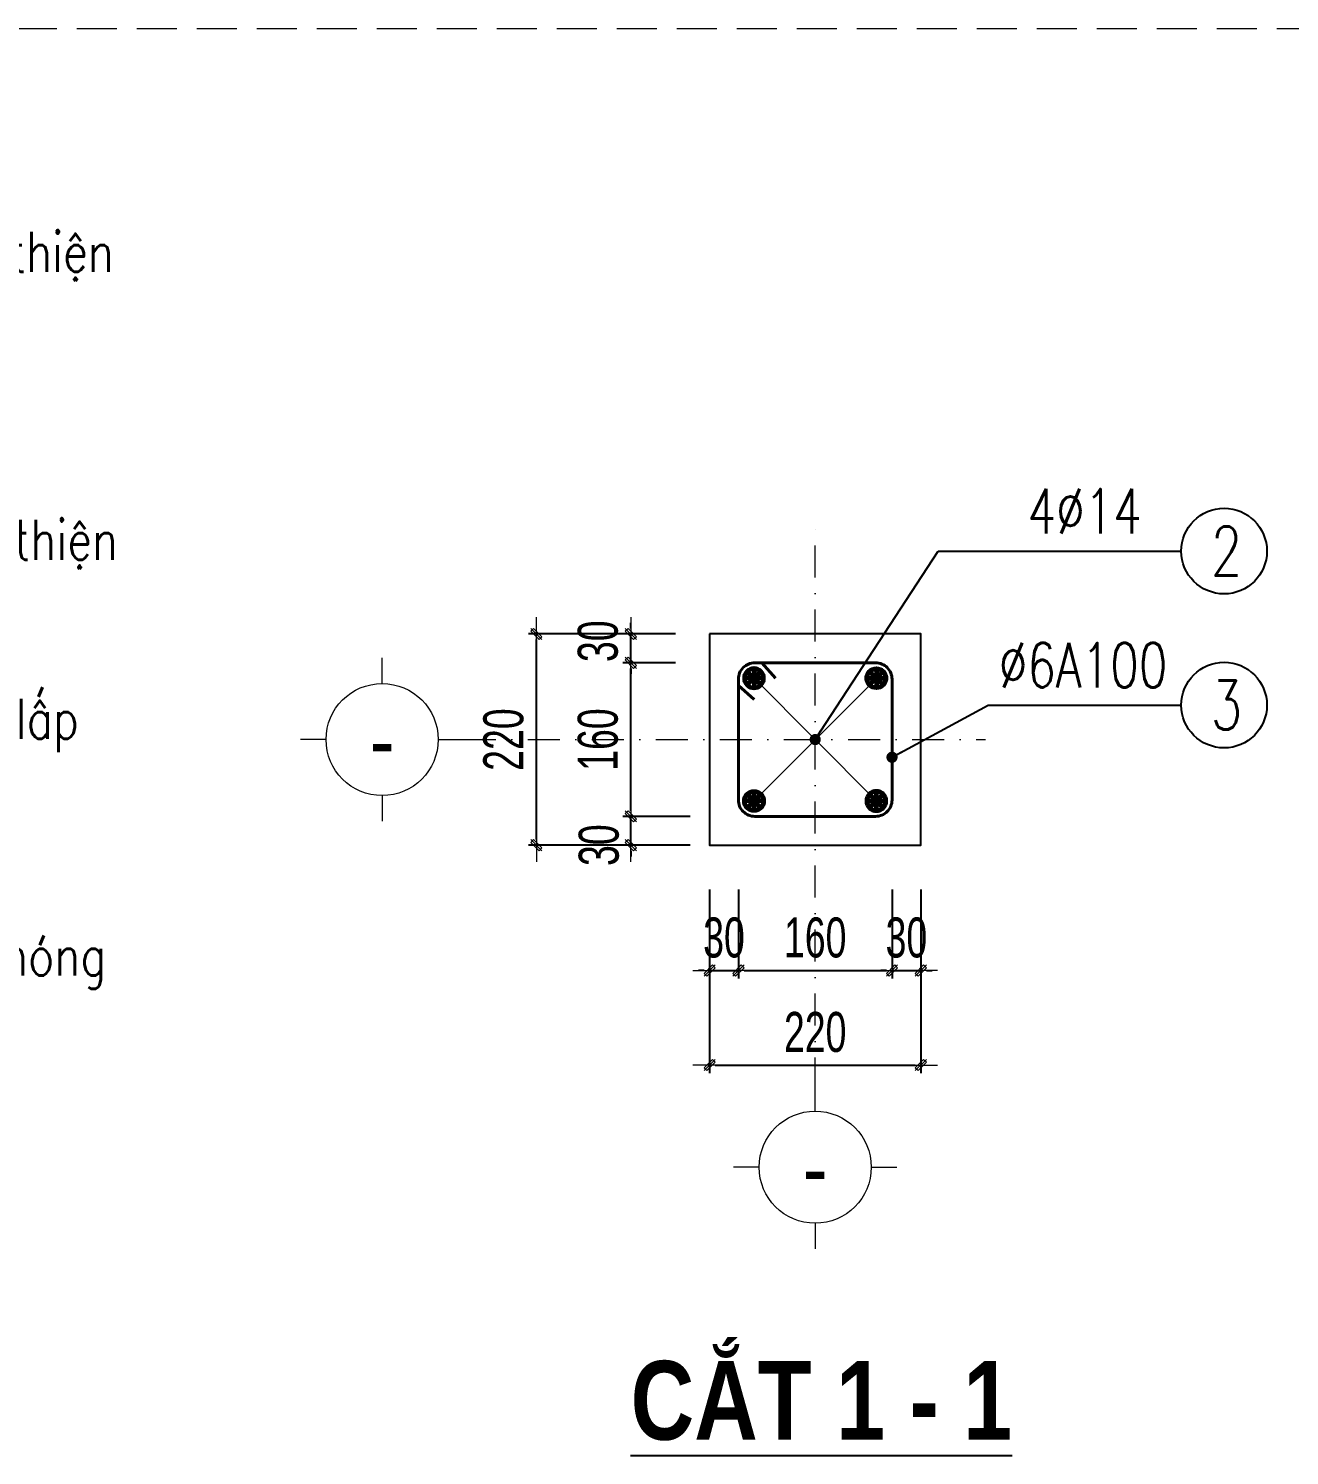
# Model space of a CAD drawing. Header units: millimetres. Extents: x -211129 to 461116, y -574633 to 115.
# Drawn here: x -64461 to -60520, y -542525 to -538065 of the extents above; entities that cross this region are included whole.
import ezdxf
from ezdxf.enums import TextEntityAlignment as Align

# ---------------------------------------------------------------- set-up
doc = ezdxf.new("R2010")
doc.units = ezdxf.units.MM
doc.header["$MEASUREMENT"] = 0
doc.header["$PDMODE"] = 32
doc.linetypes.add('DASHDOT', pattern=[1, 0.5, -0.25, 0, -0.25])
doc.linetypes.add('HIDDEN', pattern=[0.375, 0.25, -0.125])
doc.layers.get('Defpoints').update_dxf_attribs({"color": 1})
for name, color, linetype, lineweight in [('LC Dim', 8, 'Continuous', 18), ('LC ISO', 153, 'Continuous', 13), ('LC MANH DUT', 35, 'HIDDEN', 5), ('LC Net dam2', 6, 'Continuous', 40), ('LC Net dam3', 1, 'Continuous', 60), ('LC Net manh', 133, 'Continuous', 5), ('LC Net thay', 63, 'Continuous', 25), ('LC Net truc', 79, 'DASHDOT', 13), ('LC Text1', 3, 'Continuous', 20), ('LC Text2', 7, 'Continuous', 25)]:
    doc.layers.add(name, color=color, linetype=linetype, lineweight=lineweight)
doc.styles.add('HOATBIF', font='hoatbif.shx', dxfattribs={"width": 0.7})
doc.styles.add('LC 1', font='VHAVANB.TTF')
doc.styles.add('LC 3', font='vnsimli.shx', dxfattribs={"width": 0.75})
doc.styles.add('LC3', font='VHARIALB.TTF', dxfattribs={"width": 0.8})
doc.styles.add('T1', font='Vnsimli.shx', dxfattribs={"width": 0.8})
doc.dimstyles.new('1-100(1-50)', dxfattribs={"dimscale": 50, "dimtxt": 2.5, "dimasz": 0.35, "dimexe": 0.5, "dimexo": 0, "dimgap": 0.8, "dimtad": 1, "dimdec": 0, "dimzin": 0, "dimdsep": 46, "dimtxsty": 'HOATBIF', "dimblk1": 'DOT', "dimblk2": 'DOT', "dimsah": 1, "dimcen": -1, "dimdle": 1, "dimclrd": 256, "dimclre": 256, "dimclrt": 4, "dimadec": 3, "dimazin": 2, "dimtfac": 0.333333, "dimtdec": 0, "dimtix": 1, "dimtmove": 2, "dimatfit": 3, "dimldrblk": 'DOT', "dimfxl": 1, "dimtvp": 0.833333, "dimtolj": 1, "dimtzin": 0, "dimarcsym": 0})

# ---------------------------------------------------------------- blocks, each defined once
blk = doc.blocks.new('theptron1')
at = {"layer": 'LC Net dam3'}
for p, q in [((-0.5, 0), (0.5, 0)), ((-0.354, 0.354), (0.354, -0.354)), ((0.354, 0.354), (-0.354, -0.354)), ((0, 0.5), (0, -0.5))]:
    blk.add_line(p, q, dxfattribs=at)
blk.add_circle((0, 0), 0.5, dxfattribs=at)
blk = doc.blocks.new('DOT')
at = {"layer": 'LC Dim'}
blk.add_line((-3, 0), (3, 0), dxfattribs=at)
at = {"layer": 'LC Dim', "color": 4}
blk.add_line((-1, -1), (1, 1), dxfattribs=at)
blk.add_lwpolyline([(0.5, 1), (-1, -0.5), (-0.5, -1), (1, 0.5)], close=True, dxfattribs=at)
blk = doc.blocks.new('*D760')
at = {"layer": 'Defpoints', "color": 0, "ltscale": 2, "transparency": 16777216}
for p in [(-62332.3, -540756.1), (-62242.3, -540756.1), (-62242.3, -541009.6)]:
    blk.add_point(p, dxfattribs=at)
at = {"layer": 'LC Dim', "lineweight": -2, "ltscale": 2, "transparency": 16777216}
for p, q in [((-62332.3, -540756.1), (-62332.3, -541034.6)), ((-62242.3, -540756.1), (-62242.3, -541034.6)), ((-62349.8, -541009.6), (-62367.3, -541009.6)), ((-62332.3, -541009.6), (-62242.3, -541009.6)), ((-62224.8, -541009.6), (-62207.3, -541009.6))]:
    blk.add_line(p, q, dxfattribs=at)
at = {"layer": 'LC Dim', "lineweight": -2, "ltscale": 2, "transparency": 16777216, "xscale": 17.5, "yscale": 17.5, "zscale": 17.5}
blk.add_blockref('DOT', (-62332.3, -541009.6), dxfattribs=at)
at = {"layer": 'LC Dim', "lineweight": -2, "ltscale": 2, "transparency": 16777216, "xscale": 17.5, "yscale": 17.5, "zscale": 17.5, "rotation": 180}
blk.add_blockref('DOT', (-62242.3, -541009.6), dxfattribs=at)
at = {"layer": 'LC Dim', "color": 4, "ltscale": 2, "transparency": 16777216, "insert": (-62287.3, -540907.1), "char_height": 125, "attachment_point": 5, "style": 'HOATBIF'}
blk.add_mtext('\\A1;30', dxfattribs=at)
blk = doc.blocks.new('_Dot')
at = {"color": 0, "linetype": 'ByBlock', "lineweight": -2}
blk.add_line((-0.5, 0), (-1, 0), dxfattribs=at)
at = {"color": 0, "linetype": 'ByBlock', "const_width": 0.5}
blk.add_lwpolyline([(-0.25, 0, 1), (0.25, 0, 1)], format="xyb", close=True, dxfattribs=at)
blk = doc.blocks.new('*D761')
at = {"layer": 'Defpoints', "color": 0, "ltscale": 2, "transparency": 16777216}
for p in [(-62242.3, -540756.1), (-61762.3, -540756.1), (-61762.3, -541009.6)]:
    blk.add_point(p, dxfattribs=at)
at = {"layer": 'LC Dim', "lineweight": -2, "ltscale": 2, "transparency": 16777216}
for p, q in [((-62242.3, -540756.1), (-62242.3, -541034.6)), ((-61762.3, -540756.1), (-61762.3, -541034.6)), ((-62224.8, -541009.6), (-61779.8, -541009.6))]:
    blk.add_line(p, q, dxfattribs=at)
at = {"layer": 'LC Dim', "lineweight": -2, "ltscale": 2, "transparency": 16777216, "xscale": 17.5, "yscale": 17.5, "zscale": 17.5, "rotation": 180}
blk.add_blockref('DOT', (-62242.3, -541009.6), dxfattribs=at)
at = {"layer": 'LC Dim', "lineweight": -2, "ltscale": 2, "transparency": 16777216, "xscale": 17.5, "yscale": 17.5, "zscale": 17.5}
blk.add_blockref('DOT', (-61762.3, -541009.6), dxfattribs=at)
at = {"layer": 'LC Dim', "color": 4, "ltscale": 2, "transparency": 16777216, "insert": (-62002.3, -540907.1), "char_height": 125, "attachment_point": 5, "style": 'HOATBIF'}
blk.add_mtext('\\A1;160', dxfattribs=at)
blk = doc.blocks.new('*D762')
at = {"layer": 'Defpoints', "color": 0, "ltscale": 2, "transparency": 16777216}
for p in [(-61762.3, -540756.1), (-61672.3, -540756.1), (-61672.3, -541009.6)]:
    blk.add_point(p, dxfattribs=at)
at = {"layer": 'LC Dim', "lineweight": -2, "ltscale": 2, "transparency": 16777216}
for p, q in [((-61762.3, -540756.1), (-61762.3, -541034.6)), ((-61672.3, -540756.1), (-61672.3, -541034.6)), ((-61779.8, -541009.6), (-61797.3, -541009.6)), ((-61762.3, -541009.6), (-61672.3, -541009.6)), ((-61654.8, -541009.6), (-61637.3, -541009.6))]:
    blk.add_line(p, q, dxfattribs=at)
at = {"layer": 'LC Dim', "lineweight": -2, "ltscale": 2, "transparency": 16777216, "xscale": 17.5, "yscale": 17.5, "zscale": 17.5}
blk.add_blockref('DOT', (-61762.3, -541009.6), dxfattribs=at)
at = {"layer": 'LC Dim', "lineweight": -2, "ltscale": 2, "transparency": 16777216, "xscale": 17.5, "yscale": 17.5, "zscale": 17.5, "rotation": 180}
blk.add_blockref('DOT', (-61672.3, -541009.6), dxfattribs=at)
at = {"layer": 'LC Dim', "color": 4, "ltscale": 2, "transparency": 16777216, "insert": (-61717.3, -540907.1), "char_height": 125, "attachment_point": 5, "style": 'HOATBIF'}
blk.add_mtext('\\A1;30', dxfattribs=at)
blk = doc.blocks.new('*D763')
at = {"layer": 'Defpoints', "color": 0, "ltscale": 2, "transparency": 16777216}
for p in [(-62332.3, -540756.1), (-61672.3, -540756.1), (-61672.3, -541304.9)]:
    blk.add_point(p, dxfattribs=at)
at = {"layer": 'LC Dim', "lineweight": -2, "ltscale": 2, "transparency": 16777216}
for p, q in [((-62332.3, -540756.1), (-62332.3, -541329.9)), ((-61672.3, -540756.1), (-61672.3, -541329.9)), ((-62314.8, -541304.9), (-61689.8, -541304.9))]:
    blk.add_line(p, q, dxfattribs=at)
at = {"layer": 'LC Dim', "lineweight": -2, "ltscale": 2, "transparency": 16777216, "xscale": 17.5, "yscale": 17.5, "zscale": 17.5, "rotation": 180}
blk.add_blockref('DOT', (-62332.3, -541304.9), dxfattribs=at)
at = {"layer": 'LC Dim', "lineweight": -2, "ltscale": 2, "transparency": 16777216, "xscale": 17.5, "yscale": 17.5, "zscale": 17.5}
blk.add_blockref('DOT', (-61672.3, -541304.9), dxfattribs=at)
at = {"layer": 'LC Dim', "color": 4, "ltscale": 2, "transparency": 16777216, "insert": (-62002.3, -541202.4), "char_height": 125, "attachment_point": 5, "style": 'HOATBIF'}
blk.add_mtext('\\A1;220', dxfattribs=at)
blk = doc.blocks.new('*D764')
at = {"layer": 'Defpoints', "color": 0, "ltscale": 2, "transparency": 16777216}
for p in [(-62578.5, -540527.7), (-62392.6, -540527.7), (-62392.6, -540617.7)]:
    blk.add_point(p, dxfattribs=at)
at = {"layer": 'LC Dim', "lineweight": -2, "ltscale": 2, "transparency": 16777216}
for p, q in [((-62578.5, -540510.2), (-62578.5, -540492.7)), ((-62392.6, -540527.7), (-62603.5, -540527.7)), ((-62578.5, -540617.7), (-62578.5, -540527.7)), ((-62392.6, -540617.7), (-62603.5, -540617.7)), ((-62578.5, -540635.2), (-62578.5, -540652.7))]:
    blk.add_line(p, q, dxfattribs=at)
at = {"layer": 'LC Dim', "lineweight": -2, "ltscale": 2, "transparency": 16777216, "xscale": 17.5, "yscale": 17.5, "zscale": 17.5}
for p, rotation in [((-62578.5, -540527.7), 270), ((-62578.5, -540617.7), 90)]:
    blk.add_blockref('DOT', p, dxfattribs=dict(at, rotation=rotation))
at = {"layer": 'LC Dim', "color": 4, "ltscale": 2, "transparency": 16777216, "insert": (-62678, -540617.7), "char_height": 125, "attachment_point": 5, "rotation": 90, "style": 'HOATBIF'}
blk.add_mtext('\\A1;30', dxfattribs=at)
blk = doc.blocks.new('*D765')
at = {"layer": 'Defpoints', "color": 0, "ltscale": 2, "transparency": 16777216}
for p in [(-62578.5, -540047.7), (-62438.6, -540047.7), (-62438.6, -540527.7)]:
    blk.add_point(p, dxfattribs=at)
at = {"layer": 'LC Dim', "lineweight": -2, "ltscale": 2, "transparency": 16777216}
for p, q in [((-62438.6, -540047.7), (-62603.5, -540047.7)), ((-62578.5, -540510.2), (-62578.5, -540065.2)), ((-62438.6, -540527.7), (-62603.5, -540527.7))]:
    blk.add_line(p, q, dxfattribs=at)
at = {"layer": 'LC Dim', "lineweight": -2, "ltscale": 2, "transparency": 16777216, "xscale": 17.5, "yscale": 17.5, "zscale": 17.5}
for p, rotation in [((-62578.5, -540047.7), 90), ((-62578.5, -540527.7), 270)]:
    blk.add_blockref('DOT', p, dxfattribs=dict(at, rotation=rotation))
at = {"layer": 'LC Dim', "color": 4, "ltscale": 2, "transparency": 16777216, "insert": (-62681, -540287.7), "char_height": 125, "attachment_point": 5, "rotation": 90, "style": 'HOATBIF'}
blk.add_mtext('\\A1;160', dxfattribs=at)
blk = doc.blocks.new('*D766')
at = {"layer": 'Defpoints', "color": 0, "ltscale": 2, "transparency": 16777216}
for p in [(-62873.7, -539957.7), (-62438.6, -539957.7), (-62438.6, -540617.7)]:
    blk.add_point(p, dxfattribs=at)
at = {"layer": 'LC Dim', "lineweight": -2, "ltscale": 2, "transparency": 16777216}
for p, q in [((-62438.6, -539957.7), (-62898.7, -539957.7)), ((-62873.7, -540600.2), (-62873.7, -539975.2)), ((-62438.6, -540617.7), (-62898.7, -540617.7))]:
    blk.add_line(p, q, dxfattribs=at)
at = {"layer": 'LC Dim', "lineweight": -2, "ltscale": 2, "transparency": 16777216, "xscale": 17.5, "yscale": 17.5, "zscale": 17.5}
for p, rotation in [((-62873.7, -539957.7), 90), ((-62873.7, -540617.7), 270)]:
    blk.add_blockref('DOT', p, dxfattribs=dict(at, rotation=rotation))
at = {"layer": 'LC Dim', "color": 4, "ltscale": 2, "transparency": 16777216, "insert": (-62976.2, -540287.7), "char_height": 125, "attachment_point": 5, "rotation": 90, "style": 'HOATBIF'}
blk.add_mtext('\\A1;220', dxfattribs=at)
blk = doc.blocks.new('TTRUC')
at = {"layer": 'LC ISO'}
for p, q in [((0, 6.95), (0, 10.13)), ((-6.95, 0), (-10.13, 0)), ((6.95, 0), (10.13, 0)), ((0, -6.95), (0, -10.13))]:
    blk.add_line(p, q, dxfattribs=at)
at = {"layer": 'LC Net manh'}
blk.add_circle((0, 0), 6.95, dxfattribs=at)
blk = doc.blocks.new('TIEUDE1')
at = {"layer": 'LC Text2', "color": 7, "style": 'LC 1'}
blk.add_attdef('TIªU§Ò', text='', height=5, dxfattribs=at).set_placement((0, 0), align=Align.BOTTOM_CENTER)
blk.add_attdef('TL', text='', height=3, dxfattribs=at).set_placement((0, -2), align=Align.TOP_CENTER)
blk = doc.blocks.new('Caodo1')
at = {"layer": 'LC Text1'}
blk.add_hatch(color=4, dxfattribs=at).paths.add_polyline_path([(0, 200.2), (0, 0), (243.4, 200.2)])
at = {"layer": 'LC Text1', "color": 4}
for p, q in [((0, 0), (0, 200.2)), ((323.6, 0), (-323.6, 0))]:
    blk.add_line(p, q, dxfattribs=at)
blk.add_lwpolyline([(-243.4, 200.2), (243.4, 200.2), (0, 0), (0, 0)], close=True, dxfattribs=at)
at = {"layer": 'LC Text1', "color": 4, "style": 'T1', "width": 0.8}
blk.add_attdef('%%P0,00', text='', height=250, dxfattribs=at).set_placement((-39, 459.5), align=Align.MIDDLE_CENTER)
blk = doc.blocks.new('*D809')
at = {"layer": 'Defpoints', "color": 0, "ltscale": 2, "transparency": 16777216}
for p in [(-62578.5, -539957.7), (-62438.6, -539957.7), (-62438.6, -540047.7)]:
    blk.add_point(p, dxfattribs=at)
at = {"layer": 'LC Dim', "lineweight": -2, "ltscale": 2, "transparency": 16777216}
for p, q in [((-62438.6, -539957.7), (-62603.5, -539957.7)), ((-62578.5, -539940.2), (-62578.5, -539922.7)), ((-62578.5, -540047.7), (-62578.5, -539957.7)), ((-62438.6, -540047.7), (-62603.5, -540047.7)), ((-62578.5, -540065.2), (-62578.5, -540082.7))]:
    blk.add_line(p, q, dxfattribs=at)
at = {"layer": 'LC Dim', "lineweight": -2, "ltscale": 2, "transparency": 16777216, "xscale": 17.5, "yscale": 17.5, "zscale": 17.5}
for p, rotation in [((-62578.5, -539957.7), 270), ((-62578.5, -540047.7), 90)]:
    blk.add_blockref('DOT', p, dxfattribs=dict(at, rotation=rotation))
at = {"layer": 'LC Dim', "color": 4, "ltscale": 2, "transparency": 16777216, "insert": (-62681, -539980.3), "char_height": 125, "attachment_point": 5, "rotation": 90, "style": 'HOATBIF'}
blk.add_mtext('\\A1;30', dxfattribs=at)

msp = doc.modelspace()

# ---------------------------------------------------------------- linework, layer by layer
at = {"layer": 'LC Dim', "ltscale": 2}
for p, q in [((-62193.5, -540095.8), (-61813.4, -540476.6)), ((-62193.5, -540479.6), (-61810.4, -540096.5))]:
    msp.add_line(p, q, dxfattribs=at)
at = {"layer": 'LC MANH DUT', "ltscale": 500}
msp.add_line((-77809.4, -538065.3), (-59434.4, -538065.3), dxfattribs=at)
at = {"layer": 'LC Net dam2'}
for p, q in [((-62169.6, -540047.7), (-62126.6, -540096)), ((-62242.3, -540118.9), (-62193.2, -540162.7))]:
    msp.add_line(p, q, dxfattribs=at)
msp.add_lwpolyline([(-62242.3, -540098.7), (-62242.3, -540476.6, 0.414214), (-62191.3, -540527.7), (-61813.4, -540527.7, 0.414214), (-61762.3, -540476.6), (-61762.3, -540098.7, 0.414214), (-61813.4, -540047.7), (-62191.3, -540047.7, 0.414214)], format="xyb", close=True, dxfattribs=at)
at = {"layer": 'LC Net thay', "linetype": 'Continuous', "ltscale": 1000}
msp.add_lwpolyline([(-62332.3, -539957.7), (-62332.3, -540617.7), (-61672.3, -540617.7), (-61672.3, -539957.7)], close=True, dxfattribs=at)
at = {"layer": 'LC Net truc', "ltscale": 200}
for p, q in [((-62002.3, -541381.6), (-62002.3, -539608.4)), ((-63100.4, -540287.7), (-61470.1, -540287.7))]:
    msp.add_line(p, q, dxfattribs=at)
at = {"layer": 'LC Text2', "ltscale": 100}
for centre in [(-60724.6, -539698.6), (-60724.6, -540179.9)]:
    msp.add_circle(centre, 133.8, dxfattribs=at)

# ---------------------------------------------------------------- block references
at = {"layer": 'LC Dim', "yscale": 60.00000000069849}
for p, xscale, zscale in [((-62193.5, -540095.8), -60.00000000069849, 60.00000000064909), ((-61811.2, -540095.8), 60.00000000069849, 60.00000000069849)]:
    msp.add_blockref('theptron1', p, dxfattribs=dict(at, xscale=xscale, zscale=zscale))
for p, xscale, zscale, rotation in [((-62193.5, -540479.6), 60.00000000069849, 60.00000000069849, 180.0000000004822), ((-61811.2, -540479.6), -60.00000000069849, 60.00000000064909, 180)]:
    msp.add_blockref('theptron1', p, dxfattribs=dict(at, xscale=xscale, zscale=zscale, rotation=rotation))
at = {"layer": 'LC ISO', "xscale": 25.19610424696835, "yscale": 25.19610424696835, "zscale": 25.19610424696835}
for p in [(-63355.7, -540287.7), (-62002.3, -541624.3)]:
    msp.add_blockref('TTRUC', p, dxfattribs=at)
at = {"layer": 'LC Text1'}
ref = msp.add_blockref('Caodo1', (-64673.6, -538992.9), dxfattribs=dict(at, xscale=0.5, yscale=0.5, zscale=0.5))
ref.add_attrib('%%P0,00', 'cèt hoµn thiÖn', dxfattribs={"layer": 'LC Text2', "height": 125, "style": 'T1', "width": 0.8}).set_placement((-64693.2, -538763.1), align=Align.MIDDLE_CENTER)
ref = msp.add_blockref('Caodo1', (-64673.6, -539892.9), dxfattribs=dict(at, xscale=0.5, yscale=0.5, zscale=0.5))
ref.add_attrib('%%P0,00', 's©n hoµn thiÖn', dxfattribs={"layer": 'LC Text2', "height": 125, "style": 'T1', "width": 0.8}).set_placement((-64693.2, -539663.1), align=Align.MIDDLE_CENTER)
ref = msp.add_blockref('Caodo1', (-64673.6, -539992.9), dxfattribs=dict(at, xscale=-0.5, yscale=0.5, zscale=0.5, rotation=180))
ref.add_attrib('%%P0,00', 'cèt san lÊp', dxfattribs={"layer": 'LC Text2', "height": 125, "style": 'T1', "width": 0.8}).set_placement((-64693.2, -540222.6), align=Align.MIDDLE_CENTER)
ref = msp.add_blockref('Caodo1', (-64673.6, -541192.8), dxfattribs=dict(at, xscale=0.5, yscale=0.5, zscale=0.5))
ref.add_attrib('%%P0,00', 'cèt ®¸y mãng', dxfattribs={"layer": 'LC Text2', "height": 125, "style": 'T1', "width": 0.8}).set_placement((-64693.2, -540963), align=Align.MIDDLE_CENTER)
at = {"layer": 'LC Text2'}
ref = msp.add_blockref('TIEUDE1', (-61977, -542549.9), dxfattribs=dict(at, xscale=-50.00000000009664, yscale=50.00000000009664, zscale=50.00000000009664))
ref.add_attrib('TIªU§Ò', '%%Uc¾t 1 - 1', dxfattribs={"color": 7, "height": 246.221, "style": 'LC3', "width": 0.8}).set_placement((-61982.9, -542549.9), align=Align.BOTTOM_CENTER)

# ---------------------------------------------------------------- texts
at = {"layer": 'LC Text1', "ltscale": 0.2, "style": 'LC 1', "width": 0.9}
for p in [(-63355.7, -540448.2), (-62002.3, -541784.8)]:
    msp.add_text('-', height=197.3, dxfattribs=at).set_placement(p, align=Align.BOTTOM_CENTER)
at = {"layer": 'LC Text2', "linetype": 'ByBlock', "style": 'LC 3', "width": 0.75}
for s, p in [('4%%C14', (-61338.9, -539643.2)), ('%%C6A100', (-61428.7, -540124.5))]:
    msp.add_text(s, height=138.89, dxfattribs=at).set_placement(p)
at = {"layer": 'LC Text2', "ltscale": 100, "style": 'LC 3', "width": 0.75}
for s, p in [('2', (-60717, -539698.6)), ('3', (-60717, -540179.9))]:
    msp.add_text(s, height=152.8, dxfattribs=at).set_placement(p, align=Align.MIDDLE_CENTER)

# ---------------------------------------------------------------- dimensions: what is measured, and where the dimension line sits
at = {"layer": 'LC Dim', "ltscale": 2}
for base, p1, p2, picture, middle in [((-62873.7, -539957.7), (-62438.6, -540617.7), (-62438.6, -539957.7), '*D766', (-62976.2, -540287.7)), ((-62578.5, -540047.7), (-62438.6, -540527.7), (-62438.6, -540047.7), '*D765', (-62681, -540287.7))]:
    dim = msp.add_linear_dim(base=base, p1=p1, p2=p2, angle=90, dimstyle='1-100(1-50)', override={"dimlfac": 0.333333}, dxfattribs=at)
    dim.commit()
    dim.dimension.update_dxf_attribs({"geometry": picture, "text_midpoint": middle})
for base, p1, p2, picture, middle in [((-62578.5, -539957.7), (-62438.6, -540047.7), (-62438.6, -539957.7), '*D809', (-62681, -539980.3)), ((-62578.5, -540527.7), (-62392.6, -540617.7), (-62392.6, -540527.7), '*D764', (-62678, -540617.7))]:
    dim = msp.add_linear_dim(base=base, p1=p1, p2=p2, angle=90, dimstyle='1-100(1-50)', override={"dimlfac": 0.333333}, dxfattribs=at)
    dim.commit()
    dim.dimension.update_dxf_attribs({"geometry": picture, "text_midpoint": middle, "dimtype": 160})
for base, p1, p2, picture, middle in [((-62242.3, -541009.6), (-62332.3, -540756.1), (-62242.3, -540756.1), '*D760', (-62287.3, -540907.1)), ((-61672.3, -541304.9), (-62332.3, -540756.1), (-61672.3, -540756.1), '*D763', (-62002.3, -541202.4)), ((-61762.3, -541009.6), (-62242.3, -540756.1), (-61762.3, -540756.1), '*D761', (-62002.3, -540907.1)), ((-61672.3, -541009.6), (-61762.3, -540756.1), (-61672.3, -540756.1), '*D762', (-61717.3, -540907.1))]:
    dim = msp.add_linear_dim(base=base, p1=p1, p2=p2, dimstyle='1-100(1-50)', override={"dimlfac": 0.333333}, dxfattribs=at)
    dim.commit()
    dim.dimension.update_dxf_attribs({"geometry": picture, "text_midpoint": middle})

# ---------------------------------------------------------------- leaders
for points in [[(-62002.3, -540287.7), (-61617.8, -539698.6), (-60858.3, -539698.6)], [(-61762.3, -540342.9), (-61462.1, -540179.9), (-60858.3, -540179.9)]]:
    msp.add_leader(points, dimstyle='1-100(1-50)', override={"dimasz": 0.7}, dxfattribs=at)

doc.saveas('drawing.dxf')
